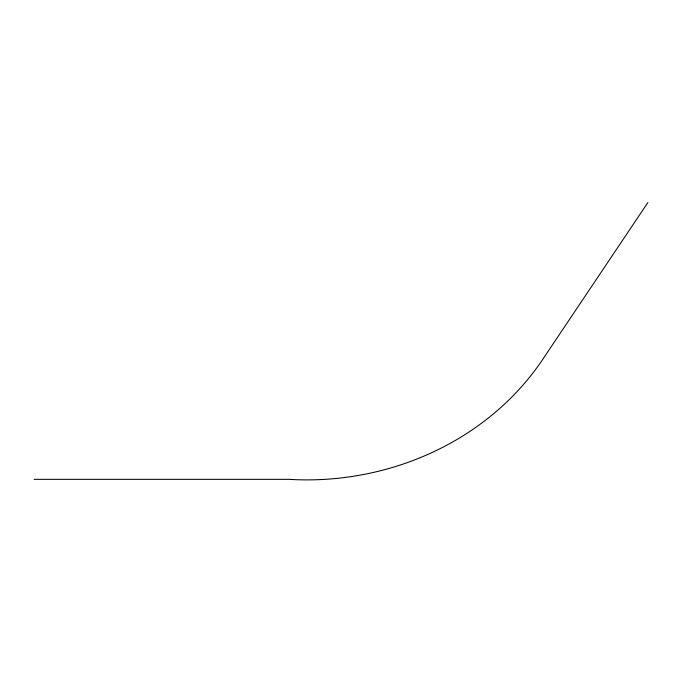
<?xml version="1.0" encoding="UTF-8"?>
<svg xmlns="http://www.w3.org/2000/svg" width="682" height="682" viewBox="0 0 682 682"><rect width="100%" height="100%" fill="white"/><g stroke="black" fill="none" stroke-linecap="round" stroke-linejoin="round"><path stroke-width="1.02" d="M647.9 202.503L542.497 359.729C486.812 442.286 386.992 485.328 288.81 479.335L34.1 479.335"/></g></svg>
